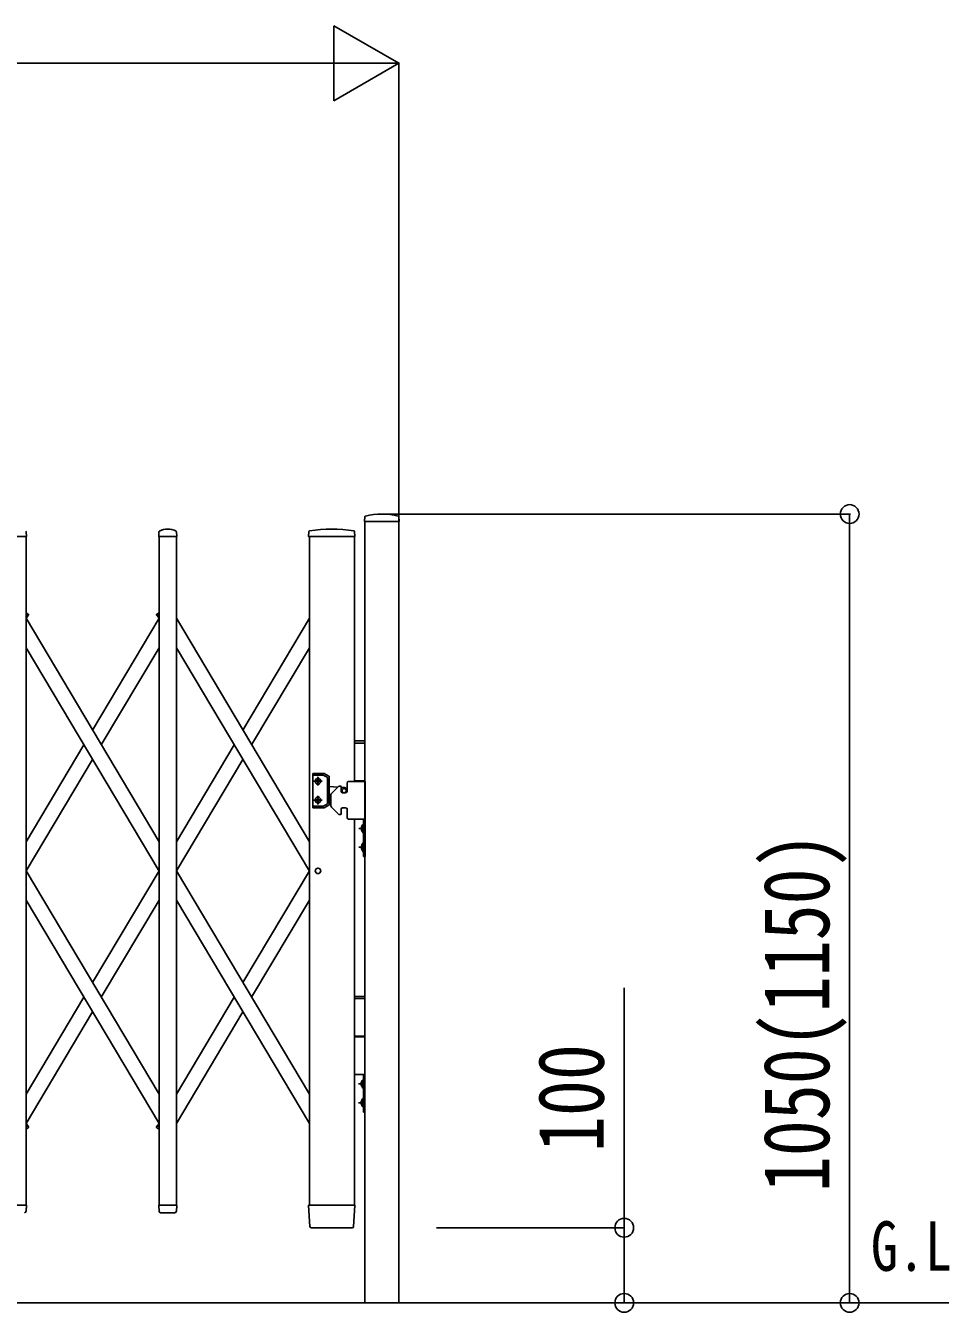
# Model space of a CAD drawing. Units: millimetres, scale not verified. Extents: x -16820 to 16820, y -11880 to 11880.
# Drawn here: x 13277 to 14506, y -7398 to -5686 of the extents above; entities that cross this region are included whole.
import ezdxf
from ezdxf.enums import TextEntityAlignment as Align

# ---------------------------------------------------------------- set-up
doc = ezdxf.new("R2010")
doc.units = ezdxf.units.MM
doc.header["$LTSCALE"] = 50
for name, color, linetype in [('0-1_USER1', 3, 'Continuous'), ('0-3_YKK_13', 4, 'Continuous'), ('0-4_YKK_A1', 4, 'Continuous'), ('0-5_YKK_D', 6, 'Continuous')]:
    doc.layers.add(name, color=color, linetype=linetype)
doc.styles.add('ＭＳ ゴシック', font='')
doc.styles.get('ＭＳ ゴシック').set_extended_font_data('MS Gothic')

msp = doc.modelspace()

# ---------------------------------------------------------------- linework, layer by layer
at = {"layer": '0-3_YKK_13'}
for p, q in [((13727.95, -6339.61), (13727.58, -6345.68)), ((13773.27, -6346), (13727.87, -6346)), ((13773.2, -6339.61), (13773.57, -6345.68)), ((13277.27, -6366), (13253.87, -6366)), ((13277.57, -6365.68), (13277.2, -6359.55)), ((13453.58, -6365.68), (13453.95, -6359.55)), ((13477.27, -6366), (13453.87, -6366)), ((13477.57, -6365.68), (13477.2, -6359.55)), ((13653.46, -6359.35), (13653.07, -6365.68)), ((13712.87, -6366), (13653.37, -6366)), ((13714.27, -6366), (13712.87, -6366)), ((13714.19, -6359.35), (13714.57, -6365.68)), ((13277.07, -6467.32), (13279.96, -6469.04)), ((13277.07, -6470.23), (13279.54, -6471.7)), ((13279.54, -6471.7), (13280.31, -6470.41)), ((13451.61, -6471.7), (13450.84, -6470.41)), ((13451.19, -6469.04), (13454.07, -6467.32)), ((13451.61, -6471.7), (13454.07, -6470.23)), ((13277.07, -7151.77), (13279.54, -7150.3)), ((13277.07, -7154.68), (13279.96, -7152.96)), ((13279.54, -7150.3), (13280.31, -7151.59)), ((13451.61, -7150.3), (13450.84, -7151.59)), ((13451.19, -7152.96), (13454.07, -7154.68)), ((13451.61, -7150.3), (13454.07, -7151.77)), ((13277.27, -7256), (13253.87, -7256)), ((13277.12, -7263.71), (13277.57, -7256.32)), ((13454.03, -7263.71), (13453.58, -7256.32)), ((13477.27, -7256), (13453.87, -7256)), ((13477.12, -7263.71), (13477.57, -7256.32)), ((13653.07, -7256.32), (13654.77, -7284.12)), ((13653.37, -7256), (13655.57, -7256)), ((13712.08, -7256), (13655.57, -7256)), ((13712.08, -7256), (13714.27, -7256)), ((13712.87, -7284.12), (13714.57, -7256.32)), ((13277.1, -7264.12), (13277.12, -7263.71)), ((13454.03, -7263.71), (13454.05, -7264.12)), ((13456.05, -7266), (13475.1, -7266)), ((13477.1, -7264.12), (13477.12, -7263.71)), ((13656.77, -7286), (13656.87, -7286)), ((13656.87, -7286), (13657.22, -7286))]:
    msp.add_line(p, q, dxfattribs=at)
for points in [[(13656.87, -7285.99), (13657.22, -7286), (13657.27, -7286)], [(13657.27, -7286), (13710.38, -7286), (13710.88, -7286)]]:
    msp.add_lwpolyline(points, dxfattribs=at)
for centre, radius, start, end in [((13750.57, -6426), 90, 75.93448, 104.06552), ((13727.87, -6345.7), 0.3, 176.5, 270), ((13728.95, -6339.67), 1, 104.06552, 176.5), ((13772.2, -6339.67), 1, 3.5, 75.93448), ((13773.27, -6345.7), 0.3, 270, 3.5), ((13276.2, -6359.61), 1, 3.5, 62.3399), ((13277.27, -6365.7), 0.3, 270, 0), ((13277.27, -6365.7), 0.3, 0, 3.5), ((13453.87, -6365.7), 0.3, 176.5, 180), ((13453.87, -6365.7), 0.3, 180, 270), ((13454.95, -6359.61), 1, 117.6601, 176.5), ((13465.57, -6379.89), 23.89, 62.3399, 117.6601), ((13476.2, -6359.61), 1, 3.5, 62.3399), ((13477.27, -6365.7), 0.3, 270, 0), ((13477.27, -6365.7), 0.3, 0, 3.5), ((13653.37, -6365.7), 0.3, 176.5, 270), ((13654.46, -6359.41), 1, 99.38321, 176.5), ((13683.82, -6537.07), 181.07, 80.6148, 99.3852), ((13713.19, -6359.41), 1, 3.5, 80.61679), ((13714.27, -6365.7), 0.3, 270, 3.5), ((13279.45, -6469.9), 1, 329.23561, 59.23561), ((13451.7, -6469.9), 1, 120.76439, 210.76439), ((13279.45, -7152.1), 1, 300.76439, 30.76439), ((13451.7, -7152.1), 1, 149.23561, 239.23561), ((13277.27, -7256.3), 0.3, 356.5, 90), ((13453.87, -7256.3), 0.3, 90, 183.5), ((13477.27, -7256.3), 0.3, 356.5, 90), ((13653.37, -7256.3), 0.3, 90, 183.5), ((13714.27, -7256.3), 0.3, 356.5, 90), ((13275.1, -7264), 2, 270, 356.5), ((13456.05, -7264), 2, 183.5, 270), ((13475.1, -7264), 2, 270, 356.5), ((13656.77, -7284), 2, 183.5, 270), ((13710.88, -7284), 2, 270, 356.5)]:
    msp.add_arc(centre, radius, start, end, dxfattribs=at)
at = {"layer": '0-4_YKK_A1'}
for p, q in [((13654.07, -7256), (13654.07, -6366)), ((13654.07, -6366), (13714.07, -6366)), ((13714.07, -6692), (13714.07, -6366)), ((13277.07, -6470.23), (13279.28, -6471.54)), ((13277.07, -6470.23), (13279.28, -6471.54)), ((13277.07, -6475.25), (13279.28, -6471.54)), ((13451.87, -6471.54), (13454.07, -6470.23)), ((13451.87, -6471.54), (13454.07, -6475.25)), ((13277.07, -6474.79), (13454.07, -6772.13)), ((13365.57, -6623.46), (13454.07, -6474.79)), ((13654.07, -6772.13), (13477.07, -6474.79)), ((13565.57, -6623.46), (13654.07, -6474.79)), ((13277.07, -6513.89), (13454.07, -6811.23)), ((13377.21, -6643.01), (13454.07, -6513.89)), ((13654.07, -6811.23), (13477.07, -6513.89)), ((13577.21, -6643.01), (13654.07, -6513.89)), ((13277.07, -6772.13), (13353.94, -6643.01)), ((13477.07, -6772.13), (13553.94, -6643.01)), ((13714.07, -6638), (13728.32, -6638)), ((13714.07, -6641), (13728.32, -6641)), ((13277.21, -6811), (13365.57, -6662.56)), ((13477.21, -6811), (13565.57, -6662.56)), ((13658.58, -6682.2), (13658.58, -6726.2)), ((13673.31, -6681.2), (13659.58, -6681.2)), ((13659.58, -6683.7), (13672.64, -6683.7)), ((13659.82, -6691.7), (13671.32, -6691.7)), ((13664.34, -6691.29), (13663.52, -6691.29)), ((13665.57, -6697.45), (13665.57, -6685.95)), ((13666.8, -6692.11), (13667.62, -6692.11)), ((13673.14, -6683.83), (13677.58, -6686.39)), ((13680.08, -6684.95), (13673.81, -6681.33)), ((13678.08, -6721.14), (13678.08, -6687.26)), ((13680.58, -6722.58), (13680.58, -6685.82)), ((13704.33, -6694), (13704.33, -6705)), ((13706.33, -6692), (13728.32, -6692)), ((13714.07, -6691), (13728.32, -6691)), ((13728.32, -6692), (13714.07, -6692)), ((13728.32, -6692), (13728.32, -6742)), ((13665.57, -6710.95), (13665.57, -6722.45)), ((13680.58, -6698.49), (13691.92, -6699.41)), ((13680.58, -6709.91), (13682.82, -6709.73)), ((13682.82, -6709.33), (13682.82, -6724.67)), ((13692.74, -6698.58), (13683.41, -6707.91)), ((13695.32, -6698), (13694.15, -6698)), ((13696.32, -6699), (13696.32, -6705)), ((13696.32, -6699.76), (13700.66, -6700.11)), ((13702.33, -6707), (13698.32, -6707)), ((13659.58, -6724.7), (13672.64, -6724.7)), ((13659.58, -6727.2), (13673.31, -6727.2)), ((13659.82, -6716.7), (13671.32, -6716.7)), ((13664.34, -6717.11), (13663.52, -6717.11)), ((13666.8, -6716.29), (13667.62, -6716.29)), ((13673.14, -6724.56), (13677.58, -6722)), ((13680.08, -6723.45), (13673.81, -6727.06)), ((13692.74, -6735.41), (13683.41, -6726.08)), ((13696.32, -6729), (13696.32, -6735)), ((13702.33, -6727), (13698.32, -6727)), ((13704.33, -6729), (13704.33, -6740)), ((13695.32, -6736), (13694.15, -6736)), ((13728.32, -6742), (13706.33, -6742)), ((13714.07, -7256), (13714.07, -6742)), ((13718.32, -6742), (13728.32, -6742)), ((13719.91, -6754.5), (13726.32, -6754.5)), ((13725.82, -6748.6), (13725.82, -6760.4)), ((13726.32, -6748.6), (13725.82, -6748.6)), ((13726.32, -6760.4), (13725.82, -6760.4)), ((13726.32, -6748.6), (13726.32, -6760.4)), ((13719.91, -6779.5), (13726.32, -6779.5)), ((13725.82, -6773.6), (13725.82, -6785.4)), ((13726.32, -6773.6), (13725.82, -6773.6)), ((13726.32, -6773.6), (13726.32, -6785.4)), ((13726.32, -6785.4), (13725.82, -6785.4)), ((13277.07, -6810.77), (13454.07, -7108.11)), ((13365.57, -6959.44), (13454.07, -6810.77)), ((13477.07, -6810.77), (13654.07, -7108.11)), ((13654.07, -6810.77), (13565.57, -6959.44)), ((13277.07, -6849.87), (13454.07, -7147.21)), ((13377.21, -6978.99), (13454.07, -6849.87)), ((13477.07, -6849.87), (13654.07, -7147.21)), ((13654.07, -6849.87), (13577.21, -6978.99)), ((13277.07, -7108.11), (13353.94, -6978.99)), ((13553.94, -6978.99), (13477.07, -7108.11)), ((13714.07, -6978), (13728.07, -6978)), ((13714.07, -6981), (13728.07, -6981)), ((13277.07, -7147.21), (13365.57, -6998.54)), ((13565.57, -6998.54), (13477.07, -7147.21)), ((13714.07, -7031), (13728.07, -7031)), ((13728.07, -7032), (13714.07, -7032)), ((13714.07, -7082), (13728.07, -7082)), ((13725.57, -7088.6), (13725.57, -7100.4)), ((13726.07, -7088.6), (13725.57, -7088.6)), ((13726.07, -7088.6), (13726.07, -7100.4)), ((13719.66, -7094.5), (13726.07, -7094.5)), ((13726.07, -7100.4), (13725.57, -7100.4)), ((13719.66, -7119.5), (13726.07, -7119.5)), ((13725.57, -7113.6), (13725.57, -7125.4)), ((13726.07, -7113.6), (13725.57, -7113.6)), ((13726.07, -7113.6), (13726.07, -7125.4)), ((13726.07, -7125.4), (13725.57, -7125.4)), ((13277.07, -7146.75), (13279.28, -7150.45)), ((13277.07, -7151.77), (13279.28, -7150.45)), ((13277.07, -7151.77), (13279.28, -7150.45)), ((13451.87, -7150.45), (13454.07, -7146.75)), ((13451.87, -7150.45), (13454.07, -7151.77)), ((13714.07, -7256), (13654.07, -7256)), ((6264.41, -7386), (14505.08, -7386))]:
    msp.add_line(p, q, dxfattribs=at)
for points in [[(13728.07, -7386), (13728.07, -6346), (13773.07, -6346), (13773.07, -7386)], [(13663.52, -6691.29), (13663.52, -6692.11), (13664.34, -6692.11)], [(13665.98, -6690.47), (13665.98, -6689.65), (13665.16, -6689.65), (13665.16, -6690.47)], [(13665.16, -6692.93), (13665.16, -6693.75), (13665.98, -6693.75), (13665.98, -6692.93)], [(13667.62, -6692.11), (13667.62, -6691.29), (13666.8, -6691.29)], [(13663.52, -6717.11), (13663.52, -6716.29), (13664.34, -6716.29)], [(13665.16, -6715.47), (13665.16, -6714.65), (13665.98, -6714.65), (13665.98, -6715.47)], [(13665.98, -6717.93), (13665.98, -6718.75), (13665.16, -6718.75), (13665.16, -6717.93)], [(13667.62, -6716.29), (13667.62, -6717.11), (13666.8, -6717.11)], [(13723.71, -6752), (13726.49, -6753.35), (13727.1, -6754.5)], [(13723.71, -6757), (13726.49, -6755.64), (13727.1, -6754.5)], [(13723.71, -6777), (13726.49, -6778.35), (13727.1, -6779.5)], [(13723.71, -6782), (13726.49, -6780.64), (13727.1, -6779.5)], [(13723.46, -7092), (13726.24, -7093.35), (13726.85, -7094.5)], [(13723.46, -7097), (13726.24, -7095.64), (13726.85, -7094.5)], [(13723.46, -7117), (13726.24, -7118.35), (13726.85, -7119.5)], [(13723.46, -7122), (13726.24, -7120.64), (13726.85, -7119.5)]]:
    msp.add_lwpolyline(points, dxfattribs=at)
for points in [[(13254.07, -6366), (13277.07, -6366), (13277.07, -7256), (13254.07, -7256)], [(13454.07, -6366), (13477.07, -6366), (13477.07, -7256), (13454.07, -7256)], [(13726.32, -6792), (13726.32, -6742), (13728.32, -6742), (13728.32, -6792)], [(13726.07, -7132), (13726.07, -7082), (13728.07, -7082), (13728.07, -7132)]]:
    msp.add_lwpolyline(points, close=True, dxfattribs=at)
for centre, radius in [((13665.57, -6691.7), 3.75), ((13665.57, -6716.7), 3.75), ((13700.33, -6704.2), 3), ((13700.33, -6704.2), 2.8), ((13665.57, -6811), 3.65)]:
    msp.add_circle(centre, radius, dxfattribs=at)
for centre, radius, start, end in [((13659.58, -6682.2), 1, 90, 180), ((13659.58, -6684.7), 1, 90, 180), ((13665.57, -6689.7), 2.25, 33.74899, 146.25101), ((13665.57, -6693.7), 2.25, 213.74899, 326.25101), ((13664.34, -6690.47), 0.82, 270, 0), ((13664.34, -6692.93), 0.82, 0, 90), ((13666.8, -6690.47), 0.82, 180, 270), ((13666.8, -6692.93), 0.82, 90, 180), ((13672.64, -6684.7), 1, 60, 90), ((13673.31, -6682.2), 1, 60, 90), ((13677.08, -6687.26), 1, 0, 60), ((13679.58, -6685.82), 1, 0, 60), ((13706.33, -6694), 2, 90, 180), ((13665.57, -6714.7), 2.25, 33.74899, 146.25101), ((13684.82, -6709.33), 2, 135, 180), ((13694.15, -6700), 2, 90, 135), ((13695.32, -6699), 1, 0, 90), ((13698.32, -6705), 2, 180, 270), ((13700.33, -6704.2), 4.1, 347.31124, 85.37435), ((13702.33, -6705), 2, 270, 0), ((13659.58, -6723.7), 1, 180, 270), ((13659.58, -6726.2), 1, 180, 270), ((13665.57, -6718.7), 2.25, 213.74899, 326.25101), ((13664.34, -6715.47), 0.82, 270, 0), ((13664.34, -6717.93), 0.82, 0, 90), ((13666.8, -6715.47), 0.82, 180, 270), ((13666.8, -6717.93), 0.82, 90, 180), ((13672.64, -6723.7), 1, 270, 300), ((13673.31, -6726.2), 1, 270, 300), ((13677.08, -6721.14), 1, 300, 0), ((13679.58, -6722.58), 1, 300, 0), ((13684.82, -6724.67), 2, 180, 225), ((13698.32, -6729), 2, 90, 180), ((13702.33, -6729), 2, 0, 90), ((13694.15, -6734), 2, 225, 270), ((13695.32, -6735), 1, 270, 0), ((13706.33, -6740), 2, 180, 270), ((13731.56, -6754.5), 8.23, 134.2189, 225.7811), ((13731.56, -6779.5), 8.23, 134.2189, 225.7811), ((13731.31, -7094.5), 8.23, 134.2189, 225.7811), ((13731.31, -7119.5), 8.23, 134.2189, 225.7811)]:
    msp.add_arc(centre, radius, start, end, dxfattribs=at)
at = {"layer": '0-5_YKK_D'}
for p, q in [((13773.07, -5736), (13686.47, -5686)), ((13686.47, -5686), (13686.47, -5786)), ((13673.07, -5736), (7147.07, -5736)), ((13773.07, -5736), (13599.87, -5736)), ((13773.07, -5736), (13686.47, -5786)), ((13773.07, -6345), (13773.07, -5735)), ((13751.57, -6336), (14374.07, -6336)), ((14373.07, -6336), (14373.07, -7386)), ((13823.07, -7286), (14074.07, -7286)), ((13774.07, -7386), (14374.07, -7386)), ((13823.07, -7386), (14074.07, -7386))]:
    msp.add_line(p, q, dxfattribs=at)
msp.add_lwpolyline([(14073.07, -7386), (14073.07, -7286), (14073.07, -6966.8)], dxfattribs=at)
for centre in [(14373.07, -6336), (14073.07, -7286), (14073.07, -7386), (14373.07, -7386)]:
    msp.add_circle(centre, 12.5, dxfattribs=at)

# ---------------------------------------------------------------- texts
at = {"layer": '0-1_USER1', "style": 'ＭＳ ゴシック', "width": 0.8}
msp.add_text('G.L', height=65.98, dxfattribs=at).set_placement((14401.34, -7363.12), align=Align.BOTTOM_LEFT)
at = {"layer": '0-5_YKK_D', "style": 'ＭＳ ゴシック', "width": 0.8}
for s, p in [('1050(1150)', (14372.27, -7238.6)), ('100', (14072.27, -7185.2))]:
    msp.add_text(s, height=87.98, rotation=90, dxfattribs=at).set_placement(p, align=Align.BOTTOM_LEFT)

doc.saveas('drawing.dxf')
